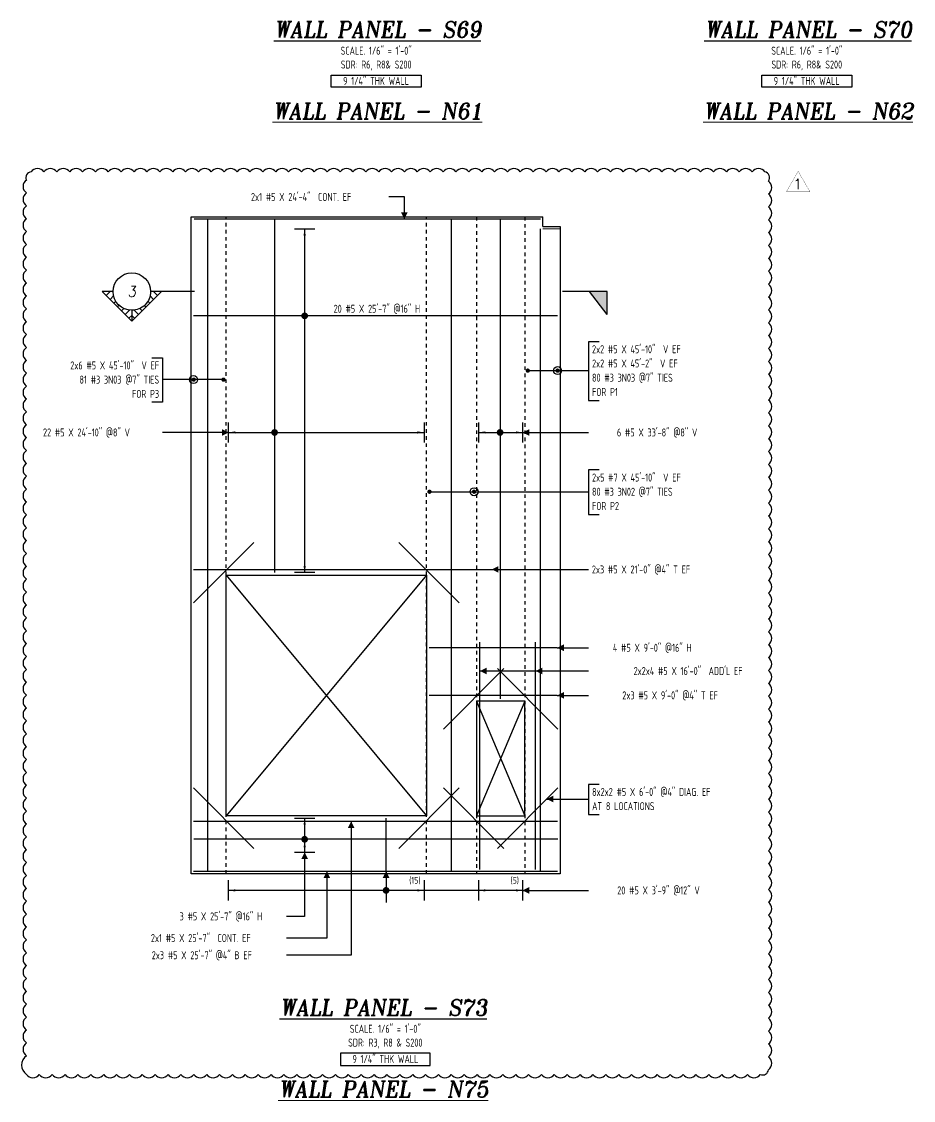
# Model space of a CAD drawing. Header units: inches. Extents: x 10095 to 38568, y -2433 to 4174.
# Drawn here: x 30047 to 30800, y -640 to 269 of the extents above; entities that cross this region are included whole.
import ezdxf
from ezdxf.enums import TextEntityAlignment as Align

# ---------------------------------------------------------------- set-up
doc = ezdxf.new("R2010")
doc.units = ezdxf.units.IN
doc.header["$MEASUREMENT"] = 0
doc.linetypes.add('HIDDEN', pattern=[6, 3, -3])
doc.layers.get('0').update_dxf_attribs({"linetype": 'CONTINUOUS'})
for name, color, linetype in [('0-25', 7, 'CONTINUOUS'), ('0-25TEXT', 7, 'CONTINUOUS'), ('0-35', 3, 'CONTINUOUS'), ('0-35TEXT', 3, 'CONTINUOUS'), ('0-50', 10, 'CONTINUOUS'), ('3', 3, 'CONTINUOUS'), ('BAR-LBL', 2, 'CONTINUOUS'), ('hidden', 7, 'HIDDEN'), ('INTERMEDIATERANGELAY', 7, 'CONTINUOUS'), ('RANGELAY', 7, 'CONTINUOUS'), ('REBARS', 4, 'CONTINUOUS'), ('REV_1', 150, 'CONTINUOUS')]:
    doc.layers.add(name, color=color, linetype=linetype)
doc.layers.add('COVER', color=6, linetype='CONTINUOUS', lineweight=0, plot=False)
doc.styles.add('AR', font='ARCHQUIK.shx', dxfattribs={"width": 0.8})
doc.styles.add('ROMANT', font='romant')
doc.dimstyles.new('CADS_DIM_48', dxfattribs={"dimscale": 48, "dimtxt": 0.09375, "dimasz": 0.09375, "dimexe": 0.0625, "dimexo": 0.0625, "dimgap": 0.09375, "dimtad": 0, "dimtih": 1, "dimtoh": 1, "dimzin": 1, "dimdsep": 46, "dimlunit": 4, "dimtxsty": 'AR', "dimblk": 'CLOSED', "dimcen": 0.1875, "dimadec": 0, "dimazin": 0, "dimtfac": 1, "dimtofl": 0, "dimtmove": 0, "dimatfit": 1, "dimldrblk": 'DOTBLANK', "dimfxl": 1, "dimtzin": 0, "dimarcsym": 0})

# ---------------------------------------------------------------- blocks, each defined once
blk = doc.blocks.new('_DotBlank')
at = {"layer": '0-35', "color": 0, "lineweight": -2}
blk.add_line((-0.5, 0), (-1, 0), dxfattribs=at)
blk.add_circle((0, 0), 0.5, dxfattribs=at)
blk = doc.blocks.new('SECTARO')
at = {"linetype": 'Continuous'}
blk.add_line((33.32, 16.99), (20.13, 0), dxfattribs=at)
for p, q in [((33.32, 16.99), (33.32, 0)), ((33.32, 0), (0, 0))]:
    blk.add_line(p, q)
for points in [[(33.32, 0), (33.32, 16.99), (33.32, 0), (20.13, 0)], [(33.32, 16.99), (20.13, 0), (33.32, 0), (33.32, 16.99)]]:
    blk.add_solid(points, dxfattribs=at)
blk = doc.blocks.new('*X3')
at = {"color": 0, "linetype": 'Continuous'}
for p, q in [((-1.108, 0.278), (-1.075, 0.312)), ((-1.081, 0.217), (-1.031, 0.267)), ((-1.013, 0.197), (-0.986, 0.223)), ((-0.96, 0.161), (-0.942, 0.179)), ((-0.92, 0.112), (-0.898, 0.135)), ((-0.895, 0.05), (-0.854, 0.091)), ((-0.856, 0), (-0.81, 0.046)), ((-0.768, 0), (-0.765, 0.002))]:
    blk.add_line(p, q, dxfattribs=at)
blk = doc.blocks.new('*X2')
at = {"color": 0, "linetype": 'Continuous'}
for p, q in [((-1.108, 0.278), (-1.075, 0.312)), ((-0.96, 0.161), (-0.942, 0.179)), ((-0.856, 0), (-0.81, 0.046))]:
    blk.add_line(p, q, dxfattribs=at)
blk = doc.blocks.new('SECTNU')
at = {"linetype": 'Continuous'}
blk.add_line((-24.74, 0), (-32.81, 0), dxfattribs=at)
blk.add_line((0, 0), (-24.74, 0))
at = {"layer": '3'}
for p, q in [((-68.89, 0), (-46.81, 22.07)), ((-60.81, 0), (-68.89, 0))]:
    blk.add_line(p, q, dxfattribs=at)
at = {"layer": '3', "linetype": 'Continuous'}
blk.add_line((-46.81, 14), (-46.81, 22.07), dxfattribs=at)
at = {"layer": '3'}
for points in [[(-46.81, 22.07), (-24.74, 0), (-32.81, 0, 1)], [(-32.81, 0, 0.414214), (-46.81, 14)]]:
    blk.add_lwpolyline(points, format="xyb", dxfattribs=at)
for start, end in [(90, 180), (180, 0)]:
    blk.add_arc((-46.81, 0), 14, start, end, dxfattribs=at)
at = {"linetype": 'Continuous', "xscale": -64, "yscale": 64, "zscale": 64, "rotation": 359.9999999999999}
blk.add_blockref('*X3', (-117.73, 0), dxfattribs=at)
at = {"linetype": 'Continuous', "xscale": 64, "yscale": 64, "zscale": 64}
for name in ['*X3', '*X2']:
    blk.add_blockref(name, (24.1, 0), dxfattribs=at)
at = {"linetype": 'Continuous', "style": 'ROMANT', "oblique": 9, "width": 0.9}
blk.add_attdef('NO', text='', height=8, dxfattribs=at).set_placement((-46.81, 0), align=Align.MIDDLE)
blk = doc.blocks.new('leadrblk')
blk.add_lwpolyline([(0, 0, 0, 1, 0), (1, 0, 1, 1, 0)], format="xyseb")
blk = doc.blocks.new('rendmark')
at = {"color": 4}
blk.add_line((0, -3), (0, 3), dxfattribs=at)
blk = doc.blocks.new('rarrow')
at = {"color": 7}
blk.add_solid([(2, -0.33), (2, 0.33), (0, 0)], dxfattribs=at)
blk = doc.blocks.new('*U1708', base_point=(30470.01, -463.27))
at = {"layer": 'INTERMEDIATERANGELAY'}
blk.add_line((30433.01, -463.27), (30387.01, -463.27), dxfattribs=at)
at = {"layer": 'RANGELAY'}
for p, q in [((30387.01, -463.27), (30222.01, -463.27)), ((30470.01, -463.27), (30433.01, -463.27))]:
    blk.add_line(p, q, dxfattribs=at)
at = {"layer": 'RANGELAY', "xscale": 2.834645669291339, "yscale": 2.834645669291339}
for name, p, rotation in [('rendmark', (30222.01, -463.27), 359.999996929531), ('rendmark', (30387.01, -463.27), 180), ('rendmark', (30433.01, -463.27), 359.999996929531), ('rendmark', (30470.01, -463.27), 180), ('rarrow', (30222.01, -463.27), 359.999996929531), ('rarrow', (30387.01, -463.27), 180), ('rarrow', (30433.01, -463.27), 359.999996929531), ('rarrow', (30470.01, -463.27), 180)]:
    blk.add_blockref(name, p, dxfattribs=dict(at, rotation=rotation))
blk = doc.blocks.new('VPM938192')
at = {"const_width": 1}
blk.add_lwpolyline([(-0.5, 0, 1), (0.5, 0, 1)], format="xyb", close=True, dxfattribs=at)
blk = doc.blocks.new('*U1487', base_point=(30499.26, -299.1))
at = {"layer": 'REBARS', "color": 0}
blk.add_lwpolyline([(30499.26, -298.78), (30391.26, -298.78)], dxfattribs=at)
blk = doc.blocks.new('*U1328', base_point=(30192.38, -405.28))
at = {"layer": 'REBARS', "color": 0}
blk.add_lwpolyline([(30192.38, -404.97), (30499.38, -404.97)], dxfattribs=at)
blk = doc.blocks.new('*U954', base_point=(30192.38, -192.28))
at = {"layer": 'REBARS', "color": 0}
blk.add_lwpolyline([(30192.38, -192.6), (30444.38, -192.6)], dxfattribs=at)
blk = doc.blocks.new('*U1445', base_point=(30499.26, -258.96))
at = {"layer": 'REBARS', "color": 0}
blk.add_lwpolyline([(30499.26, -258.65), (30391.26, -258.65)], dxfattribs=at)
blk = doc.blocks.new('*U1432', base_point=(30192.16, -220.45))
at = {"layer": 'REBARS', "color": 0}
blk.add_lwpolyline([(30192.38, -220.67), (30243.3, -169.75)], dxfattribs=at)
blk = doc.blocks.new('*U955', base_point=(30434.39, -445.78))
at = {"layer": 'REBARS', "color": 0}
blk.add_lwpolyline([(30434.08, -445.78), (30434.08, -253.78)], dxfattribs=at)
blk = doc.blocks.new('*U956', base_point=(30480.63, -445.78))
at = {"layer": 'REBARS', "color": 0}
blk.add_lwpolyline([(30480.94, -445.78), (30480.94, -253.78)], dxfattribs=at)
blk = doc.blocks.new('*U1327', base_point=(30499.38, -447.6))
at = {"layer": 'REBARS', "color": 0}
blk.add_lwpolyline([(30499.38, -447.28), (30192.38, -447.28)], dxfattribs=at)
blk = doc.blocks.new('*U1441', base_point=(30204.1, -447.28))
at = {"layer": 'REBARS', "color": 0}
blk.add_lwpolyline([(30204.42, -447.28), (30204.42, 102.72)], dxfattribs=at)
blk = doc.blocks.new('*U1326', base_point=(30499.63, -420.5))
at = {"layer": 'REBARS', "color": 0}
blk.add_lwpolyline([(30499.63, -420.19), (30192.63, -420.19)], dxfattribs=at)
blk = doc.blocks.new('*U1707', base_point=(30286.17, -402.28))
at = {"layer": 'RANGELAY'}
blk.add_line((30286.17, -402.28), (30286.17, -431.28), dxfattribs=at)
at = {"layer": 'RANGELAY', "xscale": 2.834645669291339, "yscale": 2.834645669291339}
for name, p, rotation in [('rendmark', (30286.17, -402.28), 269.9999999999999), ('rarrow', (30286.17, -402.28), 269.9999999999999), ('rarrow', (30286.17, -431.28), 89.999996929531), ('rendmark', (30286.17, -431.28), 89.999996929531)]:
    blk.add_blockref(name, p, dxfattribs=dict(at, rotation=rotation))
blk = doc.blocks.new('VPM938A42')
at = {"const_width": 1}
blk.add_lwpolyline([(-0.5, 0, 1), (0.5, 0, 1)], format="xyb", close=True, dxfattribs=at)
blk = doc.blocks.new('*U1325', base_point=(30499.38, 20.99))
at = {"layer": 'REBARS', "color": 0}
blk.add_lwpolyline([(30499.38, 21.3), (30192.38, 21.3)], dxfattribs=at)
blk = doc.blocks.new('*U1706', base_point=(30286.17, 94.72))
at = {"layer": 'RANGELAY'}
blk.add_line((30286.17, 94.72), (30286.17, -195.28), dxfattribs=at)
at = {"layer": 'RANGELAY', "xscale": 2.834645669291339, "yscale": 2.834645669291339}
for name, p, rotation in [('rendmark', (30286.17, 94.72), 269.9999999999999), ('rarrow', (30286.17, 94.72), 269.9999999999999), ('rarrow', (30286.17, -195.28), 89.999996929531), ('rendmark', (30286.17, -195.28), 89.999996929531)]:
    blk.add_blockref(name, p, dxfattribs=dict(at, rotation=rotation))
blk = doc.blocks.new('VPM938B42')
at = {"const_width": 1}
blk.add_lwpolyline([(-0.5, 0, 1), (0.5, 0, 1)], format="xyb", close=True, dxfattribs=at)
blk = doc.blocks.new('*U957', base_point=(30485.01, 102.4))
at = {"layer": 'REBARS', "color": 0}
blk.add_lwpolyline([(30485.01, 102.72), (30193.01, 102.72)], dxfattribs=at)
blk = doc.blocks.new('*U1446', base_point=(30354.54, -447.28))
at = {"layer": 'REBARS', "color": 0}
blk.add_lwpolyline([(30354.86, -447.28), (30354.86, -402.28)], dxfattribs=at)
blk = doc.blocks.new('*U958', base_point=(30261.1, 102.72))
at = {"layer": 'REBARS', "color": 0}
blk.add_lwpolyline([(30260.78, 102.72), (30260.78, -195.28)], dxfattribs=at)
blk = doc.blocks.new('*U1705', base_point=(30239.01, -77.05))
at = {"layer": 'RANGELAY'}
blk.add_line((30239.01, -77.05), (30404.01, -77.05), dxfattribs=at)
at = {"layer": 'RANGELAY', "xscale": 2.834645669291339, "yscale": 2.834645669291339}
for name in ['rendmark', 'rarrow']:
    blk.add_blockref(name, (30239.01, -77.05), dxfattribs=at)
at = {"layer": 'RANGELAY', "xscale": 2.834645669291339, "yscale": 2.834645669291339, "rotation": 179.9999969295311}
for name in ['rendmark', 'rarrow']:
    blk.add_blockref(name, (30404.01, -77.05), dxfattribs=at)
blk = doc.blocks.new('VPM938DE2')
at = {"const_width": 1}
blk.add_lwpolyline([(-0.5, 0, 1), (0.5, 0, 1)], format="xyb", close=True, dxfattribs=at)
blk = doc.blocks.new('*U1444', base_point=(30451.35, 102.22))
at = {"layer": 'REBARS', "color": 0}
blk.add_lwpolyline([(30451.04, 102.22), (30451.04, -301.78)], dxfattribs=at)
blk = doc.blocks.new('*U1704', base_point=(30433.01, -77.05))
at = {"layer": 'RANGELAY'}
blk.add_line((30433.01, -77.05), (30470.01, -77.05), dxfattribs=at)
at = {"layer": 'RANGELAY', "xscale": 2.834645669291339, "yscale": 2.834645669291339}
for name in ['rendmark', 'rarrow']:
    blk.add_blockref(name, (30433.01, -77.05), dxfattribs=at)
at = {"layer": 'RANGELAY', "xscale": 2.834645669291339, "yscale": 2.834645669291339, "rotation": 179.9999969295311}
for name in ['rendmark', 'rarrow']:
    blk.add_blockref(name, (30470.01, -77.05), dxfattribs=at)
blk = doc.blocks.new('VPM938F1')
at = {"const_width": 1}
blk.add_lwpolyline([(-0.5, 0, 1), (0.5, 0, 1)], format="xyb", close=True, dxfattribs=at)
blk = doc.blocks.new('*U1442', base_point=(30409.68, -447.28))
at = {"layer": 'REBARS', "color": 0}
blk.add_lwpolyline([(30410.12, -447.28), (30410.12, 102.72)], dxfattribs=at)
blk = doc.blocks.new('*U1440', base_point=(30485.47, -447.28))
at = {"layer": 'REBARS', "color": 0}
blk.add_lwpolyline([(30485.15, -447.28), (30485.15, 94.72)], dxfattribs=at)
blk = doc.blocks.new('*U1703', base_point=(30474.2, -24.88))
at = {"layer": 'REBARS', "color": 0, "const_width": 1.8}
for points in [[(30474.39, -23.98, 1), (30474.39, -25.78, 1), (30474.39, -23.98)], [(30499.51, -25.78, 1), (30499.51, -23.98, 1), (30499.51, -25.78)]]:
    blk.add_lwpolyline(points, format="xyb", dxfattribs=at)
at = {"layer": 'REBARS', "color": 0}
blk.add_lwpolyline([(30474.39, -24.88), (30499.51, -24.88)], dxfattribs=at)
blk = doc.blocks.new('*U1702', base_point=(30217.91, -32.5))
at = {"layer": 'REBARS', "color": 0, "const_width": 1.8}
for points in [[(30192.59, -31.6, 1), (30192.59, -33.4, 1), (30192.59, -31.6)], [(30217.72, -33.4, 1), (30217.72, -31.6, 1), (30217.72, -33.4)]]:
    blk.add_lwpolyline(points, format="xyb", dxfattribs=at)
at = {"layer": 'REBARS', "color": 0}
blk.add_lwpolyline([(30217.72, -32.5), (30192.59, -32.5)], dxfattribs=at)
blk = doc.blocks.new('*U1701', base_point=(30391.27, -127.04))
at = {"layer": 'REBARS', "color": 0, "const_width": 1.8}
for points in [[(30391.46, -126.14, 1), (30391.46, -127.94, 1), (30391.46, -126.14)], [(30429.09, -127.94, 1), (30429.09, -126.14, 1), (30429.09, -127.94)]]:
    blk.add_lwpolyline(points, format="xyb", dxfattribs=at)
at = {"layer": 'REBARS', "color": 0}
blk.add_lwpolyline([(30391.46, -127.04), (30429.09, -127.04)], dxfattribs=at)
blk = doc.blocks.new('*U1433', base_point=(30192.16, -377.12))
at = {"layer": 'REBARS', "color": 0}
blk.add_lwpolyline([(30192.38, -376.9), (30243.3, -427.81)], dxfattribs=at)
blk = doc.blocks.new('*U1434', base_point=(30416.85, -220.45))
at = {"layer": 'REBARS', "color": 0}
blk.add_lwpolyline([(30416.63, -220.67), (30365.72, -169.75)], dxfattribs=at)
blk = doc.blocks.new('*U1435', base_point=(30416.85, -377.12))
at = {"layer": 'REBARS', "color": 0}
blk.add_lwpolyline([(30416.63, -376.9), (30365.72, -427.81)], dxfattribs=at)
blk = doc.blocks.new('*U1436', base_point=(30499.85, -326.95))
at = {"layer": 'REBARS', "color": 0}
blk.add_lwpolyline([(30499.63, -327.17), (30448.72, -276.25)], dxfattribs=at)
blk = doc.blocks.new('*U1437', base_point=(30403.16, -326.95))
at = {"layer": 'REBARS', "color": 0}
blk.add_lwpolyline([(30403.38, -327.17), (30454.3, -276.25)], dxfattribs=at)
blk = doc.blocks.new('*U1438', base_point=(30499.85, -377.12))
at = {"layer": 'REBARS', "color": 0}
blk.add_lwpolyline([(30499.63, -376.9), (30448.72, -427.81)], dxfattribs=at)
blk = doc.blocks.new('*U1439', base_point=(30403.16, -377.12))
at = {"layer": 'REBARS', "color": 0}
blk.add_lwpolyline([(30403.38, -376.9), (30454.3, -427.81)], dxfattribs=at)
blk = doc.blocks.new('Rev_Tri (48)')
at = {"const_width": 0.128}
blk.add_lwpolyline([(6.69, 11.58), (13.37, 0), (0, 0)], close=True, dxfattribs=at)
at = {"color": 1, "style": 'ROMANT'}
blk.add_attdef('R', (3.93, 1.52, -0.03), '', height=5.75, dxfattribs=at)

msp = doc.modelspace()

# ---------------------------------------------------------------- linework, layer by layer
at = {"layer": '0-25'}
for points in [[(30389.00846, -197.28381), (30220.00846, -400.28381)], [(30220.00846, -197.28381), (30389.00846, -400.28381)], [(30472.00846, -303.78381), (30431.00846, -400.28381)], [(30431.00846, -303.78381), (30472.00846, -400.28381)]]:
    msp.add_lwpolyline(points, dxfattribs=at)
at = {"layer": '0-25TEXT'}
for points in [[(30370.28139, 103.02869), (30370.28139, 121.58861), (30357.10631, 121.58861)], [(30534.60616, -0.50287), (30525.60711, -0.50287), (30525.60711, -49.99768), (30534.60616, -49.99768)], [(30157.38441, -14.13171), (30166.38346, -14.13171), (30166.38346, -51.62778), (30157.38441, -51.62778)], [(30222.00846, -77.04529), (30166.38346, -77.04529)], [(30470.00846, -77.04945), (30525.60711, -77.04945)], [(30534.60616, -108.68764), (30525.60711, -108.68764), (30525.60711, -146.18371), (30534.60616, -146.18371)], [(30444.01884, -192.59613), (30525.48834, -192.59613)], [(30499.25003, -258.64688), (30525.64529, -258.64688)], [(30434.07573, -278.21493), (30525.7121, -278.21493)], [(30499.25003, -298.78381), (30525.64529, -298.78381)], [(30534.64435, -373.8527), (30525.64529, -373.8527), (30525.64529, -399.35003), (30534.64435, -399.35003)], [(30490.30849, -386.22641), (30525.64529, -386.22641)], [(30325.43103, -404.97136), (30325.43103, -517.94922), (30270.99009, -517.94922)], [(30286.1696, -431.28381), (30286.1696, -485.20518), (30270.99009, -485.20518)], [(30304.86829, -447.28381), (30304.86829, -503.44422), (30270.99009, -503.44422)], [(30354.85721, -447.08826), (30354.85721, -473.36193)], [(30470.00846, -463.26756), (30525.60711, -463.26756)]]:
    msp.add_lwpolyline(points, dxfattribs=at)
at = {"layer": '0-35'}
msp.add_line((30487.00846, 96.71619), (30487.00846, 104.71619), dxfattribs=at)
for points in [[(30501.63346, 96.71619), (30501.63346, -449.28381), (30190.38346, -449.28381), (30190.38346, 96.71619), (30190.38346, 104.71619), (30205.00846, 104.71619), (30487.00846, 104.71619)], [(30487.00846, 96.71619), (30501.63346, 96.71619)]]:
    msp.add_lwpolyline(points, dxfattribs=at)
for points in [[(30389.00846, -197.28381), (30389.00846, -400.28381), (30220.00846, -400.28381), (30220.00846, -197.28381)], [(30472.00846, -303.78381), (30431.00846, -303.78381), (30431.00846, -400.28381), (30472.00846, -400.28381)]]:
    msp.add_lwpolyline(points, close=True, dxfattribs=at)
at = {"layer": '0-50'}
for points in [[(30308.56942, 224.41653), (30384.45627, 224.41653), (30384.45627, 214.06017), (30308.56942, 214.06017)], [(30671.8219, 224.41653), (30747.70875, 224.41653), (30747.70875, 214.06017), (30671.8219, 214.06017)], [(30392.15403, -600.4946), (30316.26719, -600.4946), (30316.26719, -610.85096), (30392.15403, -610.85096)]]:
    msp.add_lwpolyline(points, close=True, dxfattribs=at)
at = {"layer": 'COVER'}
msp.add_lwpolyline([(30487.00846, 94.71619), (30501.63346, 94.71619)], dxfattribs=at)
at = {"layer": 'hidden'}
for p, q in [((30220.00846, -449.28381), (30220.00846, 104.71619)), ((30389.00846, -449.28381), (30389.00846, 104.71619)), ((30431.00846, 104.71619), (30431.00846, -449.28381)), ((30472.00846, 104.71619), (30472.00846, -449.28381))]:
    msp.add_line(p, q, dxfattribs=at)
at = {"layer": 'REV_1'}
msp.add_lwpolyline([(30051.45268, -618.44813, 0.52056705), (30062.31415, -618.44813, 0.52056705), (30073.17563, -618.44813, 0.52056705), (30084.0371, -618.44813, 0.52056705), (30094.89857, -618.44813, 0.52056705), (30105.76004, -618.44813, 0.52056705), (30116.62151, -618.44813, 0.52056705), (30127.48299, -618.44813, 0.52056705), (30138.34446, -618.44813, 0.52056705), (30149.20593, -618.44813, 0.52056705), (30160.0674, -618.44813, 0.52056705), (30170.92887, -618.44813, 0.52056705), (30181.79035, -618.44813, 0.52056705), (30192.65182, -618.44813, 0.52056705), (30203.51329, -618.44813, 0.52056705), (30214.37476, -618.44813, 0.52056705), (30225.23623, -618.44813, 0.52056705), (30236.0977, -618.44813, 0.52056705), (30246.95918, -618.44813, 0.52056705), (30257.82065, -618.44813, 0.52056705), (30268.68212, -618.44813, 0.52056705), (30279.54359, -618.44813, 0.52056705), (30290.40506, -618.44813, 0.52056705), (30301.26654, -618.44813, 0.52056705), (30312.12801, -618.44813, 0.52056705), (30322.98948, -618.44813, 0.52056705), (30333.85095, -618.44813, 0.52056705), (30344.71242, -618.44813, 0.52056705), (30355.5739, -618.44813, 0.52056705), (30366.43537, -618.44813, 0.52056705), (30377.29684, -618.44813, 0.52056705), (30388.15831, -618.44813, 0.52056705), (30399.01978, -618.44813, 0.52056705), (30409.88125, -618.44813, 0.52056705), (30420.74273, -618.44813, 0.52056705), (30431.6042, -618.44813, 0.52056705), (30442.46567, -618.44813, 0.52056705), (30453.32714, -618.44813, 0.52056705), (30464.18861, -618.44813, 0.52056705), (30475.05009, -618.44813, 0.52056705), (30485.91156, -618.44813, 0.52056705), (30496.77303, -618.44813, 0.52056705), (30507.6345, -618.44813, 0.52056705), (30518.49597, -618.44813, 0.52056705), (30529.35745, -618.44813, 0.52056705), (30540.21892, -618.44813, 0.52056705), (30551.08039, -618.44813, 0.52056705), (30561.94186, -618.44813, 0.52056705), (30572.80333, -618.44813, 0.52056705), (30583.6648, -618.44813, 0.52056705), (30594.52628, -618.44813, 0.52056705), (30605.38775, -618.44813, 0.52056705), (30616.24922, -618.44813, 0.52056705), (30627.11069, -618.44813, 0.52056705), (30637.97216, -618.44813, 0.52056705), (30648.83364, -618.44813, 0.52056705), (30659.69511, -618.44813, 0.52056705), (30670.55658, -618.44813, 0.52056705), (30677.47647, -614.50655, 0.52056705), (30677.47647, -603.64508, 0.52056705), (30677.47647, -592.78361, 0.52056705), (30677.47647, -581.92213, 0.52056705), (30677.47647, -571.06066, 0.52056705), (30677.47647, -560.19919, 0.52056705), (30677.47647, -549.33772, 0.52056705), (30677.47647, -538.47625, 0.52056705), (30677.47647, -527.61477, 0.52056705), (30677.47647, -516.7533, 0.52056705), (30677.47647, -505.89183, 0.52056705), (30677.47647, -495.03036, 0.52056705), (30677.47647, -484.16889, 0.52056705), (30677.47647, -473.30741, 0.52056705), (30677.47647, -462.44594, 0.52056705), (30677.47647, -451.58447, 0.52056705), (30677.47647, -440.723, 0.52056705), (30677.47647, -429.86153, 0.52056705), (30677.47647, -419.00006, 0.52056705), (30677.47647, -408.13858, 0.52056705), (30677.47647, -397.27711, 0.52056705), (30677.47647, -386.41564, 0.52056705), (30677.47647, -375.55417, 0.52056705), (30677.47647, -364.6927, 0.52056705), (30677.47647, -353.83122, 0.52056705), (30677.47647, -342.96975, 0.52056705), (30677.47647, -332.10828, 0.52056705), (30677.47647, -321.24681, 0.52056705), (30677.47647, -310.38534, 0.52056705), (30677.47647, -299.52386, 0.52056705), (30677.47647, -288.66239, 0.52056705), (30677.47647, -277.80092, 0.52056705), (30677.47647, -266.93945, 0.52056705), (30677.47647, -256.07798, 0.52056705), (30677.47647, -245.21651, 0.52056705), (30677.47647, -234.35503, 0.52056705), (30677.47647, -223.49356, 0.52056705), (30677.47647, -212.63209, 0.52056705), (30677.47647, -201.77062, 0.52056705), (30677.47647, -190.90915, 0.52056705), (30677.47647, -180.04767, 0.52056705), (30677.47647, -169.1862, 0.52056705), (30677.47647, -158.32473, 0.52056705), (30677.47647, -147.46326, 0.52056705), (30677.47647, -136.60179, 0.52056705), (30677.47647, -125.74031, 0.52056705), (30677.47647, -114.87884, 0.52056705), (30677.47647, -104.01737, 0.52056705), (30677.47647, -93.1559, 0.52056705), (30677.47647, -82.29443, 0.52056705), (30677.47647, -71.43296, 0.52056705), (30677.47647, -60.57148, 0.52056705), (30677.47647, -49.71001, 0.52056705), (30677.47647, -38.84854, 0.52056705), (30677.47647, -27.98707, 0.52056705), (30677.47647, -17.1256, 0.52056705), (30677.47647, -6.26412, 0.52056705), (30677.47647, 4.59735, 0.52056705), (30677.47647, 15.45882, 0.52056705), (30677.47647, 26.32029, 0.52056705), (30677.47647, 37.18176, 0.52056705), (30677.47647, 48.04324, 0.52056705), (30677.47647, 58.90471, 0.52056705), (30677.47647, 69.76618, 0.52056705), (30677.47647, 80.62765, 0.52056705), (30677.47647, 91.48912, 0.52056705), (30677.47647, 102.35059, 0.52056705), (30677.47647, 113.21207, 0.52056705), (30677.47647, 124.07354, 0.52056705), (30677.47647, 134.93501, 0.52056705), (30674.46929, 142.7893, 0.52056705), (30663.60782, 142.7893, 0.52056705), (30652.74635, 142.7893, 0.52056705), (30641.88488, 142.7893, 0.52056705), (30631.0234, 142.7893, 0.52056705), (30620.16193, 142.7893, 0.52056705), (30609.30046, 142.7893, 0.52056705), (30598.43899, 142.7893, 0.52056705), (30587.57752, 142.7893, 0.52056705), (30576.71604, 142.7893, 0.52056705), (30565.85457, 142.7893, 0.52056705), (30554.9931, 142.7893, 0.52056705), (30544.13163, 142.7893, 0.52056705), (30533.27016, 142.7893, 0.52056705), (30522.40869, 142.7893, 0.52056705), (30511.54721, 142.7893, 0.52056705), (30500.68574, 142.7893, 0.52056705), (30489.82427, 142.7893, 0.52056705), (30478.9628, 142.7893, 0.52056705), (30468.10133, 142.7893, 0.52056705), (30457.23985, 142.7893, 0.52056705), (30446.37838, 142.7893, 0.52056705), (30435.51691, 142.7893, 0.52056705), (30424.65544, 142.7893, 0.52056705), (30413.79397, 142.7893, 0.52056705), (30402.9325, 142.7893, 0.52056705), (30392.07102, 142.7893, 0.52056705), (30381.20955, 142.7893, 0.52056705), (30370.34808, 142.7893, 0.52056705), (30359.48661, 142.7893, 0.52056705), (30348.62514, 142.7893, 0.52056705), (30337.76366, 142.7893, 0.52056705), (30326.90219, 142.7893, 0.52056705), (30316.04072, 142.7893, 0.52056705), (30305.17925, 142.7893, 0.52056705), (30294.31778, 142.7893, 0.52056705), (30283.4563, 142.7893, 0.52056705), (30272.59483, 142.7893, 0.52056705), (30261.73336, 142.7893, 0.52056705), (30250.87189, 142.7893, 0.52056705), (30240.01042, 142.7893, 0.52056705), (30229.14895, 142.7893, 0.52056705), (30218.28747, 142.7893, 0.52056705), (30207.426, 142.7893, 0.52056705), (30196.56453, 142.7893, 0.52056705), (30185.70306, 142.7893, 0.52056705), (30174.84159, 142.7893, 0.52056705), (30163.98011, 142.7893, 0.52056705), (30153.11864, 142.7893, 0.52056705), (30142.25717, 142.7893, 0.52056705), (30131.3957, 142.7893, 0.52056705), (30120.53423, 142.7893, 0.52056705), (30109.67275, 142.7893, 0.52056705), (30098.81128, 142.7893, 0.52056705), (30087.94981, 142.7893, 0.52056705), (30077.08834, 142.7893, 0.52056705), (30066.22687, 142.7893, 0.52056705), (30055.3654, 142.7893, 0.52056705), (30051.45268, 135.84054, 0.52056705), (30051.45268, 124.97907, 0.52056705), (30051.45268, 114.1176, 0.52056705), (30051.45268, 103.25613, 0.52056705), (30051.45268, 92.39465, 0.52056705), (30051.45268, 81.53318, 0.52056705), (30051.45268, 70.67171, 0.52056705), (30051.45268, 59.81024, 0.52056705), (30051.45268, 48.94877, 0.52056705), (30051.45268, 38.08729, 0.52056705), (30051.45268, 27.22582, 0.52056705), (30051.45268, 16.36435, 0.52056705), (30051.45268, 5.50288, 0.52056705), (30051.45268, -5.35859, 0.52056705), (30051.45268, -16.22006, 0.52056705), (30051.45268, -27.08154, 0.52056705), (30051.45268, -37.94301, 0.52056705), (30051.45268, -48.80448, 0.52056705), (30051.45268, -59.66595, 0.52056705), (30051.45268, -70.52742, 0.52056705), (30051.45268, -81.3889, 0.52056705), (30051.45268, -92.25037, 0.52056705), (30051.45268, -103.11184, 0.52056705), (30051.45268, -113.97331, 0.52056705), (30051.45268, -124.83478, 0.52056705), (30051.45268, -135.69626, 0.52056705), (30051.45268, -146.55773, 0.52056705), (30051.45268, -157.4192, 0.52056705), (30051.45268, -168.28067, 0.52056705), (30051.45268, -179.14214, 0.52056705), (30051.45268, -190.00361, 0.52056705), (30051.45268, -200.86509, 0.52056705), (30051.45268, -211.72656, 0.52056705), (30051.45268, -222.58803, 0.52056705), (30051.45268, -233.4495, 0.52056705), (30051.45268, -244.31097, 0.52056705), (30051.45268, -255.17245, 0.52056705), (30051.45268, -266.03392, 0.52056705), (30051.45268, -276.89539, 0.52056705), (30051.45268, -287.75686, 0.52056705), (30051.45268, -298.61833, 0.52056705), (30051.45268, -309.47981, 0.52056705), (30051.45268, -320.34128, 0.52056705), (30051.45268, -331.20275, 0.52056705), (30051.45268, -342.06422, 0.52056705), (30051.45268, -352.92569, 0.52056705), (30051.45268, -363.78716, 0.52056705), (30051.45268, -374.64864, 0.52056705), (30051.45268, -385.51011, 0.52056705), (30051.45268, -396.37158, 0.52056705), (30051.45268, -407.23305, 0.52056705), (30051.45268, -418.09452, 0.52056705), (30051.45268, -428.956, 0.52056705), (30051.45268, -439.81747, 0.52056705), (30051.45268, -450.67894, 0.52056705), (30051.45268, -461.54041, 0.52056705), (30051.45268, -472.40188, 0.52056705), (30051.45268, -483.26336, 0.52056705), (30051.45268, -494.12483, 0.52056705), (30051.45268, -504.9863, 0.52056705), (30051.45268, -515.84777, 0.52056705), (30051.45268, -526.70924, 0.52056705), (30051.45268, -537.57071, 0.52056705), (30051.45268, -548.43219, 0.52056705), (30051.45268, -559.29366, 0.52056705), (30051.45268, -570.15513, 0.52056705), (30051.45268, -581.0166, 0.52056705), (30051.45268, -591.87807, 0.52056705), (30051.45268, -602.73955, 0.52056705)], format="xyb", close=True, dxfattribs=at)

# ---------------------------------------------------------------- block references
ref = msp.add_blockref('SECTNU', (30193.22261, 41.76062), dxfattribs=dict(xscale=-1.129181470141702, yscale=1.129181470141702, zscale=1.129181470141702, rotation=180))
ref.add_attrib('NO', '3', dxfattribs={"linetype": 'Continuous', "height": 9.03345, "style": 'ROMANT', "oblique": 9, "width": 0.9}).set_placement((30140.36258, 41.76061), align=Align.MIDDLE)
at = {"xscale": -1.129181470141702, "yscale": 1.129181470141702, "zscale": 1.129181470141702, "rotation": 180}
msp.add_blockref('SECTARO', (30503.65406, 41.76063), dxfattribs=at)
at = {"layer": '0-25', "xscale": 1.5, "yscale": 1.5, "zscale": 1.5}
msp.add_blockref('Rev_Tri (48)', (30692.44417, 125.82744), dxfattribs=at).add_auto_attribs({'R': '1'})
at = {"layer": '0-25TEXT'}
for name, p, xscale, yscale, rotation in [('leadrblk', (30370.28139, 103.02869), -5.623937007874017, 2.250708661417324, 269.9999984647655), ('VPM938B42', (30286.1696, 21.29783), 2.834645669291338, 2.834645669291338, 90.00000000000007), ('leadrblk', (30222.00846, -77.04529), 5.623937007874017, 2.250708661417324, 180.000003070469), ('VPM938DE2', (30260.78481, -77.04529), 2.834645669291338, 2.834645669291338, 180), ('VPM938F1', (30451.03659, -77.04529), 2.834645669291338, 2.834645669291338, 180), ('leadrblk', (30470.00846, -77.04945), -5.623937007874017, 2.250708661417324, 179.999996929531), ('leadrblk', (30499.25003, -258.64688), -5.623937007874017, 2.250708661417324, 179.999996929531), ('leadrblk', (30434.07573, -278.21493), -5.623937007874017, 2.250708661417324, 179.999996929531), ('leadrblk', (30480.94119, -278.21491), -5.623937007874017, 2.250708661417324, 179.999996929531), ('leadrblk', (30499.25003, -298.78381), -5.623937007874017, 2.250708661417324, 179.999996929531), ('leadrblk', (30325.43103, -404.97136), -5.623937007874017, 2.250708661417324, 89.9999953942965), ('VPM938A42', (30286.1696, -420.18695), 2.834645669291338, 2.834645669291338, 90.00000000000007), ('leadrblk', (30286.1696, -431.28381), -5.623937007874017, 2.250708661417324, 89.9999953942965), ('leadrblk', (30304.86829, -447.28381), -5.623937007874017, 2.250708661417324, 89.9999953942965), ('leadrblk', (30354.85721, -447.08826), -5.623937007874017, 2.250708661417324, 89.9999953942965), ('leadrblk', (30470.00846, -463.26756), -5.623937007874017, 2.250708661417324, 179.999996929531)]:
    msp.add_blockref(name, p, dxfattribs=dict(at, xscale=xscale, yscale=yscale, rotation=rotation))
for name, p, xscale, yscale in [('leadrblk', (30444.01884, -192.59613), 5.623937007874017, 2.250708661417324), ('leadrblk', (30490.30849, -386.22641), 5.623937007874017, 2.250708661417324), ('VPM938192', (30354.8572, -463.26756), 2.834645669291338, 2.834645669291338)]:
    msp.add_blockref(name, p, dxfattribs=dict(at, xscale=xscale, yscale=yscale))
at = {"layer": 'RANGELAY'}
for name, p in [('*U1706', (30286.1696, 94.71619)), ('*U1705', (30222.00846, -77.04529)), ('*U1704', (30433.00846, -77.04529)), ('*U1707', (30286.1696, -402.28381)), ('*U1708', (30470.00846, -463.26756))]:
    msp.add_blockref(name, p, dxfattribs=at)
at = {"layer": 'REBARS', "color": 4}
for name, p in [('*U957', (30485.00846, 102.40369)), ('*U1441', (30204.1048, -447.28381)), ('*U958', (30261.09731, 102.71619)), ('*U1442', (30409.67789, -447.28381)), ('*U1444', (30451.34909, 102.21619)), ('*U1440', (30485.46511, -447.28381)), ('*U1325', (30499.38346, 20.98532)), ('*U1703', (30474.199, -24.87568)), ('*U1702', (30217.90729, -32.50478)), ('*U1701', (30391.27323, -127.03679)), ('*U1432', (30192.16249, -220.44522)), ('*U1434', (30416.85443, -220.44522)), ('*U954', (30192.38346, -192.28381)), ('*U955', (30434.38817, -445.78381)), ('*U956', (30480.62875, -445.78381)), ('*U1445', (30499.25846, -258.95938)), ('*U1437', (30403.16249, -326.94522)), ('*U1436', (30499.85443, -326.94522)), ('*U1487', (30499.25846, -299.09631)), ('*U1433', (30192.16249, -377.12239)), ('*U1435', (30416.85443, -377.12239)), ('*U1439', (30403.16249, -377.12239)), ('*U1438', (30499.85443, -377.12239)), ('*U1328', (30192.38346, -405.28381)), ('*U1446', (30354.54471, -447.28381)), ('*U1326', (30499.63346, -420.49946)), ('*U1327', (30499.38346, -447.59631))]:
    msp.add_blockref(name, p, dxfattribs=at)

# ---------------------------------------------------------------- texts
at = {"color": 7, "linetype": 'Continuous', "style": 'ROMANT', "oblique": 9, "width": 0.95}
for s, p in [('%%UWALL PANEL - S69', (30347.88472, 255.98844)), ('%%UWALL PANEL - S70', (30711.1372, 255.98844)), ('%%UWALL PANEL - S73', (30352.83873, -568.92269))]:
    msp.add_text(s, height=13.5, dxfattribs=at).set_placement(p, align=Align.CENTER)
at = {"layer": '0-25TEXT', "style": 'AR', "width": 0.8}
for s, p in [(' (15) ', (30387.00846, -457.59827)), (' (5) ', (30470.00846, -457.59827))]:
    msp.add_text(s, height=5.669291, rotation=359.99999693, dxfattribs=at).set_placement(p, align=Align.RIGHT)
at = {"layer": '0-35TEXT', "style": 'AR', "width": 0.8}
for s, p in [('SCALE. 1/6" = 1\'-0"', (30346.51284, 241.54155)), ('SCALE. 1/6" = 1\'-0"', (30709.76533, 241.54155)), ('SDR: R6, R8& S200', (30346.51284, 229.87335)), ('SDR: R6, R8& S200', (30709.76533, 229.87335)), ('9 1/4" THK WALL', (30346.43592, 216.08533)), ('9 1/4" THK WALL', (30709.68841, 216.08533)), ('SCALE. 1/6" = 1\'-0"', (30354.21061, -583.36958)), ('SDR: R3, R8 & S200', (30354.21061, -595.03778)), ('9 1/4" THK WALL', (30354.28753, -608.8258))]:
    msp.add_text(s, height=6.7498312, dxfattribs=at).set_placement(p, align=Align.CENTER)
msp.add_text('FOR P3', height=6.749831, dxfattribs=at).set_placement((30163.38378, -47.87817), align=Align.RIGHT)
for s, height, p in [('FOR P1', 6.749831, (30528.60679, -46.24807)), ('FOR P2', 6.749831, (30528.60679, -142.4341)), ('AT 8 LOCATIONS', 6.7498312, (30528.64498, -395.60042))]:
    msp.add_text(s, height=height, dxfattribs=at).set_placement(p)
at = {"layer": 'BAR-LBL', "style": 'AR', "width": 0.8}
for s, p in [('2x1 #5 X 24\'-4"  CONT. EF', (30240.90472, 118.21396)), ('2x2 #5 X 45\'-10"  V EF', (30528.60679, -10.25185)), ('2x2 #5 X 45\'-2"  V EF', (30528.60679, -22.25059)), ('80 #3 3N03 @7" TIES', (30528.60679, -34.24933)), ('22 #5 X 24\'-10" @8" V', (30065.44923, -80.41994)), ('2x5 #7 X 45\'-10"  V EF', (30528.60679, -118.43662)), ('80 #3 3N02 @7" TIES', (30528.60679, -130.43536)), ('2x3 #5 X 21\'-0" @4" T EF', (30528.48803, -195.97078)), ('8x2x2 #5 X 6\'-0" @4" DIAG. EF', (30528.64498, -383.60168)), ('3 #5 X 25\'-7" @16" H', (30180.66854, -488.57982)), ('2x1 #5 X 25\'-7"  CONT. EF', (30156.46418, -506.81886)), ('2x3 #5 X 25\'-7" @4" B EF', (30157.20893, -521.32387))]:
    msp.add_text(s, height=6.7492913, dxfattribs=at).set_placement(p)
for s, p in [('20 #5 X 25\'-7" @16" H', (30383.56935, 23.91262)), ('2x6 #5 X 45\'-10"  V EF', (30163.38378, -23.88069)), ('81 #3 3N03 @7" TIES', (30163.38378, -35.87943)), ('6 #5 X 33\'-8" @8" V', (30617.41816, -80.4241)), ('4 #5 X 9\'-0" @16" H', (30612.61547, -262.02153)), ('2x2x4 #5 X 16\'-0"  ADD\'L EF', (30655.50536, -281.58957)), ('2x3 #5 X 9\'-0" @4" T EF', (30634.77177, -302.15845)), ('20 #5 X 3\'-9" @12" V', (30619.46622, -466.6422))]:
    msp.add_text(s, height=6.7492913, dxfattribs=at).set_placement(p, align=Align.RIGHT)
at = {"layer": 'COVER', "style": 'ROMANT', "oblique": 9, "width": 0.95}
for s, p in [('%%UWALL PANEL - N61', (30347.88472, 187.25136)), ('%%UWALL PANEL - N62', (30711.1372, 187.25136)), ('%%UWALL PANEL - N75', (30352.83873, -637.70804))]:
    msp.add_text(s, height=13.5, dxfattribs=at).set_placement(p, align=Align.CENTER)

# ---------------------------------------------------------------- leaders
at = {"layer": '0-25TEXT'}
for points in [[(30499.54531, -24.87531), (30525.60711, -24.87531)], [(30192.40183, -32.50478), (30166.38346, -32.50478)], [(30429.08573, -127.03679), (30525.60711, -127.06071)]]:
    msp.add_leader(points, dimstyle='CADS_DIM_48', override={"dimscale": 72, "dimgap": 0.03125, "dimtad": 0, "dimtih": 0, "dimtoh": 0, "dimdec": 3, "dimtdec": 3}, dxfattribs=at)

doc.saveas('drawing.dxf')
